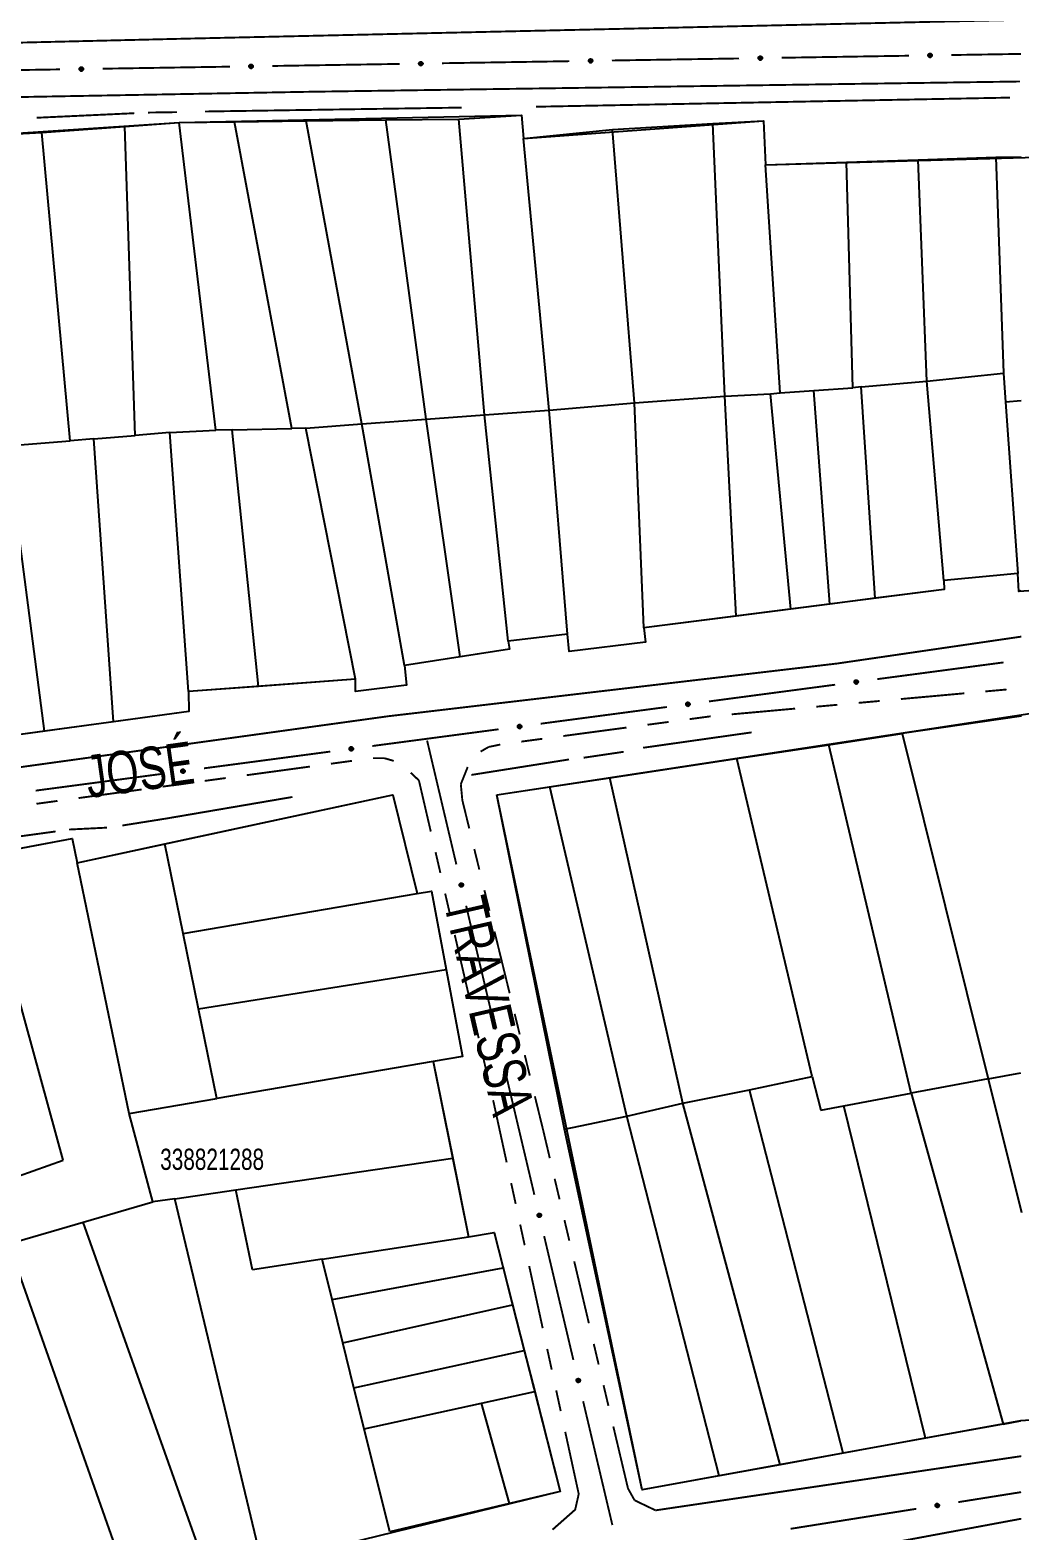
# Model space of a CAD drawing. Extents: x 203614 to 206284, y 4847494 to 4848495.
# Drawn here: x 204543.6 to 204636.9, y 4847823 to 4847964.4 of the extents above; entities that cross this region are included whole.
import ezdxf

# ---------------------------------------------------------------- set-up
doc = ezdxf.new("R2010")
doc.units = 0
doc.header["$LTSCALE"] = 1.5
doc.header["$MEASUREMENT"] = 0
doc.linetypes.add('PHANTOMX2', pattern=[5, 2.5, -0.5, 0.5, -0.5, 0.5, -0.5])
for name, color, linetype in [('CD-MALHA-LOTES', 40, 'CONTINUOUS'), ('CD_TXT_QUADRA', 7, 'CONTINUOUS'), ('HD-VALAS-DRENOS', 170, 'CONTINUOUS'), ('RU-QUADRAS', 210, 'CONTINUOUS'), ('SV-EIXO-RUA-N-PAV', 6, 'CONTINUOUS'), ('SV-EIXO-RUA-PAV', 20, 'CONTINUOUS'), ('SV-RUA-NAO-PAV-S-GUIA-C-GUIA', 7, 'PHANTOMX2'), ('SV-RUA-PAVIM-S-GUIA-C-GUIA', 7, 'CONTINUOUS'), ('SV-TXT-RUA-N-PAV-S-GUIA-C-GUIA', 7, 'CONTINUOUS')]:
    doc.layers.add(name, color=color, linetype=linetype)
doc.styles.add('ARIAL', font='ARIAL.TTF')

msp = doc.modelspace()

# ---------------------------------------------------------------- linework, layer by layer
at = {"layer": 'CD-MALHA-LOTES'}
msp.add_line((204636.96, 4847929.45), (204635.497667, 4847929.315914), dxfattribs=at)
at = {"layer": 'CD-MALHA-LOTES', "flags": 128}
for points in [[(204552.48, 4847955.31), (204557.61, 4847955.69)], [(204557.61, 4847955.69), (204562.84, 4847955.75)], [(204561.08, 4847926.7), (204557.61, 4847955.69)], [(204562.84, 4847955.75), (204569.57, 4847955.84)], [(204568.23, 4847926.83), (204562.84, 4847955.75)], [(204569.57, 4847955.84), (204577.09, 4847955.93)], [(204574.84, 4847927.27), (204569.57, 4847955.84)], [(204577.09, 4847955.93), (204583.96, 4847956.02)], [(204580.9, 4847927.71), (204577.09, 4847955.93)], [(204583.96, 4847956.02), (204589.88, 4847956.37)], [(204586.4, 4847928.12), (204583.96, 4847956.02)], [(204589.88, 4847956.37), (204590.08, 4847954.2)], [(204598.46, 4847955.02), (204607.9, 4847955.6)], [(204607.9, 4847955.6), (204612.67, 4847955.85)], [(204609.03, 4847929.89), (204607.9, 4847955.6)], [(204612.67, 4847955.85), (204612.86, 4847951.71)], [(204537.65, 4847954.36), (204544.66, 4847954.75)], [(204544.66, 4847954.75), (204552.48, 4847955.31)], [(204547.33, 4847925.68), (204544.66, 4847954.75)], [(204553.46, 4847926.19), (204552.48, 4847955.31)], [(204590.08, 4847954.2), (204598.46, 4847955.02)], [(204592.47, 4847928.57), (204590.08, 4847954.2)], [(204600.52, 4847929.26), (204598.46, 4847955.02)], [(204612.86, 4847951.71), (204620.49, 4847951.96)], [(204614.25, 4847930.19), (204612.86, 4847951.71)], [(204620.49, 4847951.96), (204627.27, 4847952.18)], [(204621.1, 4847930.68), (204620.49, 4847951.96)], [(204627.27, 4847952.18), (204634.57, 4847952.43)], [(204628.08, 4847931.32), (204627.27, 4847952.18)], [(204634.57, 4847952.43), (204636.978459, 4847952.45)], [(204634.57, 4847952.43), (204635.3, 4847932.06)], [(204628.08, 4847931.32), (204635.3, 4847932.06)], [(204609.03, 4847929.89), (204613.35, 4847930.12)], [(204613.35, 4847930.12), (204614.25, 4847930.19)], [(204615.26, 4847909.81), (204613.35, 4847930.12)], [(204614.25, 4847930.19), (204617.41, 4847930.44)], [(204617.41, 4847930.44), (204621.1, 4847930.68)], [(204618.93, 4847910.28), (204617.41, 4847930.44)], [(204621.89, 4847930.76), (204621.1, 4847930.68)], [(204621.89, 4847930.76), (204628.08, 4847931.32)], [(204623.21, 4847910.83), (204621.89, 4847930.76)], [(204629.69, 4847912.52), (204628.08, 4847931.32)], [(204586.4, 4847928.12), (204592.47, 4847928.57)], [(204592.47, 4847928.57), (204600.52, 4847929.26)], [(204594.22, 4847907.46), (204592.47, 4847928.57)], [(204600.52, 4847929.26), (204609.03, 4847929.89)], [(204601.41, 4847908.04), (204600.52, 4847929.26)], [(204610.11, 4847909.15), (204609.03, 4847929.89)], [(204635.497667, 4847929.315914), (204636.66, 4847913.18)], [(204569.54, 4847926.86), (204574.84, 4847927.27)], [(204574.84, 4847927.27), (204580.9, 4847927.71)], [(204578.85, 4847904.5), (204574.84, 4847927.27)], [(204580.9, 4847927.71), (204586.4, 4847928.12)], [(204584.09, 4847905.31), (204580.9, 4847927.71)], [(204588.62, 4847906.78), (204586.4, 4847928.12)], [(204549.56, 4847925.87), (204547.33, 4847925.68)], [(204549.56, 4847925.87), (204553.46, 4847926.19)], [(204551.42, 4847899.2), (204549.56, 4847925.87)], [(204556.75, 4847926.46), (204553.46, 4847926.19)], [(204556.75, 4847926.46), (204561.08, 4847926.7)], [(204558.48, 4847902.05), (204556.75, 4847926.46)], [(204562.6, 4847926.73), (204561.08, 4847926.7)], [(204562.6, 4847926.73), (204568.23, 4847926.83)], [(204565.08, 4847902.53), (204562.6, 4847926.73)], [(204569.54, 4847926.86), (204568.23, 4847926.83)], [(204574.24, 4847903.2), (204569.54, 4847926.86)], [(204541.43, 4847925.2), (204547.33, 4847925.68)], [(204544.94, 4847898.31), (204541.43, 4847925.2)], [(204636.66, 4847913.18), (204629.69, 4847912.52)], [(204636.96, 4847911.53), (204636.74, 4847911.46), (204636.66, 4847913.18)], [(204629.7, 4847911.66), (204623.21, 4847910.83)], [(204629.69, 4847912.52), (204629.7, 4847911.66)], [(204618.93, 4847910.28), (204615.26, 4847909.81)], [(204623.21, 4847910.83), (204618.93, 4847910.28)], [(204610.11, 4847909.15), (204601.41, 4847908.04)], [(204615.26, 4847909.81), (204610.11, 4847909.15)], [(204594.22, 4847907.46), (204588.62, 4847906.78)], [(204594.36, 4847905.81), (204594.22, 4847907.46)], [(204601.41, 4847908.04), (204601.55, 4847906.71)], [(204588.74, 4847906.03), (204584.09, 4847905.31)], [(204588.62, 4847906.78), (204588.74, 4847906.03)], [(204601.55, 4847906.71), (204594.36, 4847905.81)], [(204584.09, 4847905.31), (204578.85, 4847904.5)], [(204578.85, 4847904.5), (204579.05, 4847902.65)], [(204574.24, 4847903.2), (204565.08, 4847902.53)], [(204574.23, 4847902.05), (204574.24, 4847903.2)], [(204565.08, 4847902.53), (204558.48, 4847902.05)], [(204558.48, 4847902.05), (204558.52, 4847900.17)], [(204579.05, 4847902.65), (204574.23, 4847902.05)], [(204551.42, 4847899.2), (204544.94, 4847898.31)], [(204558.52, 4847900.17), (204551.42, 4847899.2)], [(204636.98, 4847899.73), (204625.76, 4847898.08)], [(204544.94, 4847898.31), (204540.3, 4847897.67)], [(204618.83, 4847897.03), (204625.76, 4847898.08)], [(204625.76, 4847898.08), (204633.84, 4847865.53)], [(204610.18, 4847895.72), (204618.83, 4847897.03)], [(204626.59, 4847864.17), (204618.83, 4847897.03)], [(204598.21, 4847893.91), (204610.18, 4847895.72)], [(204617.28, 4847865.75), (204610.18, 4847895.72)], [(204592.56, 4847893.05), (204598.21, 4847893.91)], [(204605.09, 4847863.24), (204598.21, 4847893.91)], [(204556.27, 4847887.67), (204577.76, 4847892.29)], [(204577.76, 4847892.29), (204580.05, 4847882.99)], [(204587.56, 4847892.3), (204592.56, 4847893.05)], [(204593.94, 4847860.77), (204587.56, 4847892.3)], [(204599.81, 4847862.02), (204592.56, 4847893.05)], [(204538.81, 4847886.54), (204547.53, 4847888.19)], [(204547.53, 4847888.19), (204548, 4847885.9)], [(204548, 4847885.9), (204556.27, 4847887.67)], [(204557.98, 4847879.23), (204556.27, 4847887.67)], [(204546.69, 4847857.86), (204538.81, 4847886.54)], [(204552.9, 4847862.25), (204548, 4847885.9)], [(204557.98, 4847879.23), (204580.05, 4847882.99)], [(204580.05, 4847882.99), (204581.39, 4847883.23)], [(204581.39, 4847883.23), (204582.77, 4847875.84)], [(204559.43, 4847872.12), (204557.98, 4847879.23)], [(204559.43, 4847872.12), (204582.77, 4847875.84)], [(204582.77, 4847875.84), (204584.31, 4847867.63)], [(204561.15, 4847863.66), (204559.43, 4847872.12)], [(204581.54, 4847867.15), (204561.15, 4847863.66)], [(204584.31, 4847867.63), (204581.54, 4847867.15)], [(204581.54, 4847867.15), (204583.39, 4847858.03)], [(204611.35, 4847864.49), (204617.28, 4847865.75)], [(204617.28, 4847865.75), (204618.07, 4847862.58)], [(204633.84, 4847865.53), (204626.59, 4847864.17)], [(204633.84, 4847865.53), (204636.94, 4847866.09)], [(204633.84, 4847865.53), (204636.98, 4847852.93)], [(204552.9, 4847862.25), (204561.15, 4847863.66)], [(204605.09, 4847863.24), (204611.35, 4847864.49)], [(204620.18, 4847830.22), (204611.35, 4847864.49)], [(204620.25, 4847862.98), (204626.59, 4847864.17)], [(204626.59, 4847864.17), (204635.28, 4847832.97)], [(204555.14, 4847853.92), (204552.9, 4847862.25)], [(204599.81, 4847862.02), (204605.09, 4847863.24)], [(204614.26, 4847829.14), (204605.09, 4847863.24)], [(204618.07, 4847862.58), (204620.25, 4847862.98)], [(204627.95, 4847831.64), (204620.25, 4847862.98)], [(204593.94, 4847860.77), (204599.81, 4847862.02)], [(204601.25, 4847826.77), (204593.94, 4847860.77)], [(204608.5, 4847828.09), (204599.81, 4847862.02)], [(204539.58, 4847855.34), (204546.69, 4847857.86)], [(204562.97, 4847855.06), (204583.39, 4847858.03)], [(204583.39, 4847858.03), (204584.88, 4847850.63)], [(204557.21, 4847854.22), (204562.97, 4847855.06)], [(204564.53, 4847847.53), (204562.97, 4847855.06)], [(204548.58, 4847852.01), (204555.14, 4847853.92)], [(204557.21, 4847854.22), (204555.14, 4847853.92)], [(204565.42, 4847819.93), (204557.21, 4847854.22)], [(204541.57, 4847849.97), (204548.58, 4847852.01)], [(204560.38, 4847818.74), (204548.58, 4847852.01)], [(204584.88, 4847850.63), (204587.3, 4847851.03)], [(204587.3, 4847851.03), (204588.15, 4847847.7)], [(204553.18, 4847816.93), (204541.57, 4847849.97)], [(204571.08, 4847848.53), (204584.88, 4847850.63)], [(204571.08, 4847848.53), (204564.53, 4847847.53)], [(204572.02, 4847844.71), (204571.08, 4847848.53)], [(204572.02, 4847844.71), (204588.15, 4847847.7)], [(204588.15, 4847847.7), (204589.04, 4847844.23)], [(204573.04, 4847840.62), (204572.02, 4847844.71)], [(204573.04, 4847840.62), (204589.04, 4847844.23)], [(204589.04, 4847844.23), (204590.14, 4847839.91)], [(204574.09, 4847836.39), (204573.04, 4847840.62)], [(204574.09, 4847836.39), (204590.14, 4847839.91)], [(204590.14, 4847839.91), (204591.12, 4847836.03)], [(204575.06, 4847832.51), (204574.09, 4847836.39)], [(204586.12, 4847834.95), (204591.12, 4847836.03)], [(204591.12, 4847836.03), (204593.53, 4847826.61)], [(204575.06, 4847832.51), (204586.12, 4847834.95)], [(204588.73, 4847825.47), (204586.12, 4847834.95)], [(204577.48, 4847822.8), (204575.06, 4847832.51)], [(204635.28, 4847832.97), (204627.95, 4847831.64)], [(204635.28, 4847832.97), (204636.89, 4847833.27)], [(204627.95, 4847831.64), (204620.18, 4847830.22)], [(204620.18, 4847830.22), (204614.26, 4847829.14)], [(204614.26, 4847829.14), (204608.5, 4847828.09)], [(204608.5, 4847828.09), (204601.25, 4847826.77)], [(204588.73, 4847825.47), (204577.48, 4847822.8)], [(204593.53, 4847826.61), (204588.73, 4847825.47)]]:
    msp.add_lwpolyline(points, dxfattribs=at)
at = {"layer": 'CD-MALHA-LOTES'}
msp.add_lwpolyline([(204635.3, 4847932.06), (204635.497667, 4847929.315914)], dxfattribs=at)
at = {"layer": 'HD-VALAS-DRENOS', "const_width": 0.18, "flags": 128}
for points in [[(204584.23, 4847957.1), (204560.06, 4847956.73)], [(204635.9, 4847958.04), (204591.25, 4847957.18)], [(204553.38, 4847956.57), (204544.18, 4847956.14)], [(204557.4, 4847956.67), (204554.68, 4847956.63)], [(204601.34, 4847896.74), (204611.56, 4847898.19)], [(204595.73, 4847895.8), (204599.51, 4847896.36)], [(204585.15, 4847894.18), (204594.36, 4847895.64)], [(204568.29, 4847892.1), (204556.41, 4847890.07), (204552.26, 4847889.41)], [(204545.98, 4847888.85), (204535.58, 4847887.43)], [(204550.82, 4847889.21), (204547.24, 4847889.03)]]:
    msp.add_lwpolyline(points, dxfattribs=at)
at = {"layer": 'RU-QUADRAS', "color": 6, "linetype": 'Continuous'}
msp.add_lwpolyline([(204537.65, 4847954.36), (204557.61, 4847955.69), (204589.88, 4847956.37), (204590.08, 4847954.2), (204612.67, 4847955.85), (204612.86, 4847951.71), (204640.67, 4847952.48), (204640.19, 4847955.64), (204690.31, 4847956.31, -0.0681663518), (204708.73, 4847957.75)], format="xyb", dxfattribs=at)
for points in [[(204587.56, 4847892.3), (204646.01, 4847901.23), (204816.15, 4847923.02), (204827.42, 4847855.45), (204658.78, 4847834.78), (204636.89, 4847833.27), (204601.25, 4847826.77)], [(204506.41, 4847881.57), (204516.78, 4847883.95), (204517.04, 4847883.34), (204522.17, 4847884.66), (204522.58, 4847883.48), (204547.53, 4847888.19), (204548, 4847885.9), (204577.76, 4847892.29), (204580.05, 4847882.99), (204581.39, 4847883.23), (204584.31, 4847867.63), (204581.54, 4847867.15), (204584.88, 4847850.63), (204587.3, 4847851.03), (204593.53, 4847826.61), (204526.41, 4847810.17), (204517.64, 4847842.03), (204517.14, 4847841.89), (204515.67, 4847846.89)]]:
    msp.add_lwpolyline(points, close=True, dxfattribs=at)
msp.add_lwpolyline([(204709.88, 4847919.83), (204693.66, 4847918.26), (204693.59, 4847919.87), (204646.47, 4847912.13), (204636.74, 4847911.46), (204636.66, 4847913.18), (204629.69, 4847912.52), (204629.7, 4847911.66), (204601.41, 4847908.04), (204601.55, 4847906.71), (204594.36, 4847905.81), (204594.22, 4847907.46), (204588.62, 4847906.78), (204588.74, 4847906.03), (204578.85, 4847904.5), (204579.05, 4847902.65), (204574.23, 4847902.05), (204574.24, 4847903.2), (204558.48, 4847902.05), (204558.52, 4847900.17), (204530.02, 4847896.27)], dxfattribs=at)
at = {"layer": 'SV-EIXO-RUA-N-PAV', "const_width": 0.18, "flags": 128}
for points in [[(204550.395847, 4847960.765541), (204562.394289, 4847960.958869)], [(204566.39377, 4847961.023312), (204578.392213, 4847961.21664)], [(204582.391694, 4847961.281083), (204594.390136, 4847961.474411)], [(204598.389617, 4847961.538853), (204610.38806, 4847961.732181)], [(204614.387541, 4847961.796624), (204626.385983, 4847961.989952)], [(204630.385464, 4847962.054395), (204636.384685, 4847962.151059)], [(204636.384685, 4847962.151059), (204636.94, 4847962.16)], [(204534.397923, 4847960.507771), (204546.396366, 4847960.701099)], [(204623.402337, 4847903.211217), (204635.298357, 4847904.787512)], [(204607.540977, 4847901.10949), (204619.436997, 4847902.685785)], [(204591.679617, 4847899.007764), (204603.575637, 4847900.584059)], [(204575.81832, 4847896.905561), (204580.774934, 4847897.562809)], [(204580.774934, 4847897.562809), (204580.98, 4847897.59)], [(204580.98, 4847897.59), (204587.714277, 4847898.482333)], [(204580.98, 4847897.42), (204583.736829, 4847885.740963)], [(204559.957154, 4847894.802368), (204571.853029, 4847896.379763)], [(204544.095988, 4847892.699175), (204555.991863, 4847894.27657)], [(204584.655772, 4847881.847951), (204587.4126, 4847870.168915)], [(204588.331543, 4847866.275902), (204591.088372, 4847854.596866)], [(204592.007315, 4847850.703854), (204594.764143, 4847839.024817)], [(204595.683086, 4847835.131805), (204598.439915, 4847823.452768)]]:
    msp.add_lwpolyline(points, dxfattribs=at)
at = {"layer": 'SV-EIXO-RUA-N-PAV', "flags": 128}
for points in [[(204564.248595, 4847961.098842), (204564.282115, 4847961.134457), (204564.318207, 4847961.158211), (204564.354012, 4847961.16936), (204564.388221, 4847961.170961), (204564.423402, 4847961.168657), (204564.45836, 4847961.158509), (204564.494665, 4847961.138652), (204564.530627, 4847961.105277), (204564.552532, 4847961.066705), (204564.56534, 4847961.032186), (204564.569063, 4847960.996612), (204564.566253, 4847960.962472), (204564.554511, 4847960.926508), (204564.534028, 4847960.889913), (204564.499593, 4847960.854564), (204564.464049, 4847960.831519), (204564.429134, 4847960.821645), (204564.393346, 4847960.818128), (204564.357456, 4847960.82091), (204564.323198, 4847960.831069), (204564.28639, 4847960.851759), (204564.251951, 4847960.886209), (204564.228561, 4847960.921396), (204564.218199, 4847960.956164), (204564.21553, 4847960.991475), (204564.217411, 4847961.02679), (204564.226149, 4847961.062356), (204564.248595, 4847961.098842)], [(204580.246518, 4847961.356613), (204580.280039, 4847961.392227), (204580.316131, 4847961.415982), (204580.351936, 4847961.42713), (204580.386144, 4847961.428732), (204580.421326, 4847961.426428), (204580.456284, 4847961.41628), (204580.492589, 4847961.396422), (204580.528551, 4847961.363047), (204580.550455, 4847961.324475), (204580.563263, 4847961.289957), (204580.566987, 4847961.254382), (204580.564176, 4847961.220243), (204580.552434, 4847961.184279), (204580.531951, 4847961.147684), (204580.497516, 4847961.112335), (204580.461973, 4847961.089289), (204580.427057, 4847961.079415), (204580.391269, 4847961.075898), (204580.35538, 4847961.078681), (204580.321122, 4847961.08884), (204580.284314, 4847961.10953), (204580.249874, 4847961.143979), (204580.226484, 4847961.179167), (204580.216123, 4847961.213935), (204580.213453, 4847961.249246), (204580.215335, 4847961.284561), (204580.224073, 4847961.320126), (204580.246518, 4847961.356613)], [(204596.244441, 4847961.614383), (204596.277962, 4847961.649998), (204596.314054, 4847961.673753), (204596.349859, 4847961.684901), (204596.384068, 4847961.686502), (204596.419249, 4847961.684199), (204596.454207, 4847961.674051), (204596.490512, 4847961.654193), (204596.526474, 4847961.620818), (204596.548379, 4847961.582246), (204596.561186, 4847961.547728), (204596.56491, 4847961.512153), (204596.5621, 4847961.478013), (204596.550358, 4847961.44205), (204596.529874, 4847961.405455), (204596.495439, 4847961.370105), (204596.459896, 4847961.34706), (204596.424981, 4847961.337186), (204596.389193, 4847961.333669), (204596.353303, 4847961.336451), (204596.319045, 4847961.346611), (204596.282237, 4847961.3673), (204596.247798, 4847961.40175), (204596.224408, 4847961.436938), (204596.214046, 4847961.471705), (204596.211377, 4847961.507017), (204596.213258, 4847961.542332), (204596.221996, 4847961.577897), (204596.244441, 4847961.614383)], [(204612.242365, 4847961.872154), (204612.275885, 4847961.907769), (204612.311977, 4847961.931523), (204612.347782, 4847961.942672), (204612.381991, 4847961.944273), (204612.417173, 4847961.941969), (204612.452131, 4847961.931821), (204612.488435, 4847961.911964), (204612.524398, 4847961.878589), (204612.546302, 4847961.840017), (204612.55911, 4847961.805498), (204612.562833, 4847961.769924), (204612.560023, 4847961.735784), (204612.548281, 4847961.69982), (204612.527798, 4847961.663225), (204612.493363, 4847961.627876), (204612.45782, 4847961.60483), (204612.422904, 4847961.594957), (204612.387116, 4847961.59144), (204612.351227, 4847961.594222), (204612.316969, 4847961.604381), (204612.28016, 4847961.625071), (204612.245721, 4847961.659521), (204612.222331, 4847961.694708), (204612.21197, 4847961.729476), (204612.2093, 4847961.764787), (204612.211182, 4847961.800102), (204612.21992, 4847961.835668), (204612.242365, 4847961.872154)], [(204628.240288, 4847962.129925), (204628.273809, 4847962.165539), (204628.309901, 4847962.189294), (204628.345706, 4847962.200442), (204628.379915, 4847962.202044), (204628.415096, 4847962.19974), (204628.450054, 4847962.189592), (204628.486359, 4847962.169734), (204628.522321, 4847962.136359), (204628.544225, 4847962.097787), (204628.557033, 4847962.063269), (204628.560757, 4847962.027694), (204628.557947, 4847961.993555), (204628.546204, 4847961.957591), (204628.525721, 4847961.920996), (204628.491286, 4847961.885647), (204628.455743, 4847961.862601), (204628.420828, 4847961.852727), (204628.38504, 4847961.84921), (204628.34915, 4847961.851992), (204628.314892, 4847961.862152), (204628.278084, 4847961.882842), (204628.243644, 4847961.917291), (204628.220254, 4847961.952479), (204628.209893, 4847961.987247), (204628.207224, 4847962.022558), (204628.209105, 4847962.057873), (204628.217843, 4847962.093438), (204628.240288, 4847962.129925)], [(204548.250671, 4847960.841071), (204548.284192, 4847960.876686), (204548.320284, 4847960.900441), (204548.356089, 4847960.911589), (204548.390297, 4847960.91319), (204548.425479, 4847960.910887), (204548.460437, 4847960.900739), (204548.496742, 4847960.880881), (204548.532704, 4847960.847506), (204548.554608, 4847960.808934), (204548.567416, 4847960.774416), (204548.57114, 4847960.738841), (204548.568329, 4847960.704701), (204548.556587, 4847960.668738), (204548.536104, 4847960.632143), (204548.501669, 4847960.596793), (204548.466126, 4847960.573748), (204548.43121, 4847960.563874), (204548.395422, 4847960.560357), (204548.359533, 4847960.563139), (204548.325275, 4847960.573299), (204548.288467, 4847960.593988), (204548.254027, 4847960.628438), (204548.230637, 4847960.663626), (204548.220276, 4847960.698393), (204548.217607, 4847960.733705), (204548.219488, 4847960.76902), (204548.228226, 4847960.804585), (204548.250671, 4847960.841071)], [(204621.262772, 4847903.038754), (204621.29196, 4847903.077998), (204621.32507, 4847903.105758), (204621.35935, 4847903.120963), (204621.393145, 4847903.1265), (204621.428358, 4847903.128271), (204621.464253, 4847903.122224), (204621.502606, 4847903.106687), (204621.542179, 4847903.077684), (204621.568387, 4847903.041896), (204621.585092, 4847903.009086), (204621.592895, 4847902.974179), (204621.594042, 4847902.939943), (204621.586527, 4847902.902865), (204621.570403, 4847902.864151), (204621.540276, 4847902.825065), (204621.507629, 4847902.798073), (204621.474086, 4847902.784237), (204621.438942, 4847902.776614), (204621.402972, 4847902.775237), (204621.36777, 4847902.781376), (204621.328821, 4847902.797681), (204621.290637, 4847902.827928), (204621.263344, 4847902.860182), (204621.24904, 4847902.893522), (204621.242315, 4847902.92829), (204621.240109, 4847902.963586), (204621.244686, 4847902.999922), (204621.262772, 4847903.038754)], [(204605.401412, 4847900.937028), (204605.430599, 4847900.976272), (204605.46371, 4847901.004032), (204605.49799, 4847901.019236), (204605.531785, 4847901.024774), (204605.566998, 4847901.026544), (204605.602893, 4847901.020497), (204605.641246, 4847901.004961), (204605.680819, 4847900.975957), (204605.707027, 4847900.94017), (204605.723732, 4847900.90736), (204605.731535, 4847900.872452), (204605.732682, 4847900.838217), (204605.725167, 4847900.801138), (204605.709043, 4847900.762425), (204605.678916, 4847900.723339), (204605.646269, 4847900.696346), (204605.612726, 4847900.68251), (204605.577582, 4847900.674888), (204605.541611, 4847900.673511), (204605.50641, 4847900.67965), (204605.467461, 4847900.695955), (204605.429277, 4847900.726201), (204605.401983, 4847900.758456), (204605.38768, 4847900.791796), (204605.380955, 4847900.826563), (204605.378749, 4847900.86186), (204605.383326, 4847900.898196), (204605.401412, 4847900.937028)], [(204589.540051, 4847898.835301), (204589.569239, 4847898.874546), (204589.60235, 4847898.902305), (204589.63663, 4847898.91751), (204589.670425, 4847898.923047), (204589.705637, 4847898.924818), (204589.741533, 4847898.918771), (204589.779886, 4847898.903234), (204589.819459, 4847898.874231), (204589.845667, 4847898.838444), (204589.862371, 4847898.805634), (204589.870174, 4847898.770726), (204589.871322, 4847898.73649), (204589.863807, 4847898.699412), (204589.847683, 4847898.660698), (204589.817556, 4847898.621612), (204589.784909, 4847898.59462), (204589.751365, 4847898.580784), (204589.716222, 4847898.573161), (204589.680251, 4847898.571784), (204589.64505, 4847898.577924), (204589.606101, 4847898.594229), (204589.567917, 4847898.624475), (204589.540623, 4847898.656729), (204589.52632, 4847898.690069), (204589.519595, 4847898.724837), (204589.517389, 4847898.760133), (204589.521966, 4847898.796469), (204589.540051, 4847898.835301)], [(204573.67877, 4847896.732901), (204573.707955, 4847896.772147), (204573.741063, 4847896.79991), (204573.775341, 4847896.815118), (204573.809136, 4847896.820659), (204573.844348, 4847896.822433), (204573.880244, 4847896.816389), (204573.918599, 4847896.800856), (204573.958174, 4847896.771856), (204573.984385, 4847896.736071), (204574.001093, 4847896.703263), (204574.008899, 4847896.668356), (204574.01005, 4847896.63412), (204574.002538, 4847896.597041), (204573.986418, 4847896.558326), (204573.956294, 4847896.519237), (204573.92365, 4847896.492242), (204573.890108, 4847896.478402), (204573.854965, 4847896.470777), (204573.818995, 4847896.469396), (204573.783793, 4847896.475532), (204573.744842, 4847896.491834), (204573.706655, 4847896.522077), (204573.679359, 4847896.554328), (204573.665052, 4847896.587667), (204573.658324, 4847896.622434), (204573.656115, 4847896.65773), (204573.660688, 4847896.694067), (204573.67877, 4847896.732901)], [(204557.817605, 4847894.629707), (204557.846789, 4847894.668954), (204557.879897, 4847894.696717), (204557.914175, 4847894.711925), (204557.94797, 4847894.717465), (204557.983182, 4847894.719239), (204558.019078, 4847894.713195), (204558.057433, 4847894.697662), (204558.097008, 4847894.668663), (204558.12322, 4847894.632878), (204558.139927, 4847894.600069), (204558.147734, 4847894.565163), (204558.148884, 4847894.530927), (204558.141373, 4847894.493848), (204558.125252, 4847894.455133), (204558.095129, 4847894.416044), (204558.062484, 4847894.389048), (204558.028942, 4847894.375209), (204557.9938, 4847894.367584), (204557.957829, 4847894.366203), (204557.922627, 4847894.372339), (204557.883676, 4847894.388641), (204557.845489, 4847894.418883), (204557.818193, 4847894.451135), (204557.803887, 4847894.484474), (204557.797158, 4847894.519241), (204557.794949, 4847894.554537), (204557.799522, 4847894.590873), (204557.817605, 4847894.629707)], [(204584.270428, 4847883.959584), (204584.312391, 4847883.934463), (204584.34332, 4847883.904291), (204584.361873, 4847883.871702), (204584.370759, 4847883.838629), (204584.376039, 4847883.803769), (204584.373608, 4847883.767449), (204584.36198, 4847883.727736), (204584.337076, 4847883.685464), (204584.304085, 4847883.655812), (204584.273108, 4847883.635913), (204584.239155, 4847883.624662), (204584.205205, 4847883.6201), (204584.167561, 4847883.623873), (204584.127431, 4847883.636049), (204584.08553, 4847883.66212), (204584.055412, 4847883.691908), (204584.038294, 4847883.723901), (204584.027199, 4847883.758107), (204584.022235, 4847883.79376), (204584.024827, 4847883.829399), (204584.037159, 4847883.869782), (204584.06344, 4847883.910797), (204584.092806, 4847883.941176), (204584.12455, 4847883.958738), (204584.158472, 4847883.968903), (204584.193372, 4847883.974624), (204584.229983, 4847883.9737), (204584.270428, 4847883.959584)], [(204587.946199, 4847868.387535), (204587.988163, 4847868.362414), (204588.019092, 4847868.332243), (204588.037645, 4847868.299653), (204588.046531, 4847868.26658), (204588.05181, 4847868.23172), (204588.049379, 4847868.195401), (204588.037752, 4847868.155687), (204588.012847, 4847868.113415), (204587.979857, 4847868.083763), (204587.94888, 4847868.063864), (204587.914927, 4847868.052613), (204587.880976, 4847868.048051), (204587.843333, 4847868.051824), (204587.803202, 4847868.064), (204587.761302, 4847868.090072), (204587.731183, 4847868.119859), (204587.714065, 4847868.151852), (204587.70297, 4847868.186058), (204587.698007, 4847868.221711), (204587.700598, 4847868.25735), (204587.712931, 4847868.297733), (204587.739211, 4847868.338748), (204587.768578, 4847868.369127), (204587.800322, 4847868.38669), (204587.834244, 4847868.396855), (204587.869143, 4847868.402575), (204587.905755, 4847868.401651), (204587.946199, 4847868.387535)], [(204591.621971, 4847852.815487), (204591.663934, 4847852.790365), (204591.694863, 4847852.760194), (204591.713416, 4847852.727604), (204591.722302, 4847852.694531), (204591.727582, 4847852.659672), (204591.725151, 4847852.623352), (204591.713523, 4847852.583638), (204591.688619, 4847852.541366), (204591.655628, 4847852.511714), (204591.624651, 4847852.491815), (204591.590698, 4847852.480564), (204591.556748, 4847852.476002), (204591.519104, 4847852.479775), (204591.478974, 4847852.491952), (204591.437073, 4847852.518023), (204591.406955, 4847852.54781), (204591.389837, 4847852.579803), (204591.378742, 4847852.614009), (204591.373778, 4847852.649663), (204591.37637, 4847852.685301), (204591.388702, 4847852.725685), (204591.414983, 4847852.766699), (204591.444349, 4847852.797078), (204591.476093, 4847852.814641), (204591.510015, 4847852.824806), (204591.544915, 4847852.830526), (204591.581526, 4847852.829603), (204591.621971, 4847852.815487)], [(204595.297742, 4847837.243438), (204595.339706, 4847837.218316), (204595.370635, 4847837.188145), (204595.389188, 4847837.155556), (204595.398074, 4847837.122482), (204595.403353, 4847837.087623), (204595.400922, 4847837.051303), (204595.389295, 4847837.01159), (204595.36439, 4847836.969317), (204595.3314, 4847836.939665), (204595.300423, 4847836.919766), (204595.26647, 4847836.908515), (204595.232519, 4847836.903954), (204595.194876, 4847836.907726), (204595.154745, 4847836.919903), (204595.112845, 4847836.945974), (204595.082726, 4847836.975761), (204595.065608, 4847837.007755), (204595.054513, 4847837.041961), (204595.04955, 4847837.077614), (204595.052141, 4847837.113252), (204595.064474, 4847837.153636), (204595.090754, 4847837.19465), (204595.120121, 4847837.225029), (204595.151865, 4847837.242592), (204595.185787, 4847837.252757), (204595.220686, 4847837.258478), (204595.257298, 4847837.257554), (204595.297742, 4847837.243438)]]:
    msp.add_lwpolyline(points, close=True, dxfattribs=at)
for points in [[(204564.217411, 4847961.02679), (204564.552532, 4847961.066705)], [(204564.22024, 4847961.010289), (204564.553933, 4847961.051148)], [(204564.226149, 4847961.062356), (204564.530627, 4847961.105277)], [(204564.226512, 4847961.044508), (204564.536989, 4847961.086357)], [(204564.238242, 4847961.078814), (204564.509153, 4847961.120026)], [(204564.248595, 4847961.098842), (204564.494665, 4847961.138652)], [(204564.267642, 4847961.1175), (204564.469125, 4847961.14804)], [(204564.282115, 4847961.134457), (204564.45836, 4847961.158509)], [(204564.302631, 4847961.148087), (204564.432046, 4847961.162454)], [(204564.318207, 4847961.158211), (204564.423402, 4847961.168657)], [(204580.213453, 4847961.249246), (204580.563263, 4847961.289957)], [(204580.215335, 4847961.284561), (204580.550455, 4847961.324475)], [(204580.216123, 4847961.213935), (204580.566987, 4847961.254382)], [(204580.217393, 4847961.231201), (204580.563409, 4847961.269529)], [(204580.218163, 4847961.26806), (204580.551856, 4847961.308919)], [(204580.224073, 4847961.320126), (204580.528551, 4847961.363047)], [(204580.224436, 4847961.302279), (204580.534913, 4847961.344128)], [(204580.224786, 4847961.195838), (204580.562572, 4847961.236763)], [(204580.226484, 4847961.179167), (204580.564176, 4847961.220243)], [(204580.236165, 4847961.336585), (204580.507076, 4847961.377797)], [(204580.240365, 4847961.160606), (204580.553593, 4847961.201136)], [(204580.246518, 4847961.356613), (204580.492589, 4847961.396422)], [(204580.249874, 4847961.143979), (204580.552434, 4847961.184279)], [(204580.265565, 4847961.37527), (204580.467049, 4847961.405811)], [(204580.270908, 4847961.128346), (204580.539157, 4847961.165421)], [(204580.280039, 4847961.392227), (204580.456284, 4847961.41628)], [(204580.284314, 4847961.10953), (204580.531951, 4847961.147684)], [(204580.300554, 4847961.405858), (204580.429969, 4847961.420225)], [(204580.308185, 4847961.101652), (204580.506984, 4847961.12942)], [(204580.316131, 4847961.415982), (204580.421326, 4847961.426428)], [(204580.321122, 4847961.08884), (204580.497516, 4847961.112335)], [(204580.34258, 4847961.084466), (204580.473337, 4847961.100219)], [(204580.35538, 4847961.078681), (204580.461973, 4847961.089289)], [(204596.211377, 4847961.507017), (204596.561186, 4847961.547728)], [(204596.213258, 4847961.542332), (204596.548379, 4847961.582246)], [(204596.214046, 4847961.471705), (204596.56491, 4847961.512153)], [(204596.215316, 4847961.488971), (204596.561332, 4847961.527299)], [(204596.216087, 4847961.525831), (204596.54978, 4847961.56669)], [(204596.221996, 4847961.577897), (204596.526474, 4847961.620818)], [(204596.222359, 4847961.560049), (204596.532836, 4847961.601899)], [(204596.222709, 4847961.453608), (204596.560495, 4847961.494533)], [(204596.224408, 4847961.436938), (204596.5621, 4847961.478013)], [(204596.234088, 4847961.594356), (204596.505, 4847961.635568)], [(204596.238289, 4847961.418377), (204596.551517, 4847961.458906)], [(204596.244441, 4847961.614383), (204596.490512, 4847961.654193)], [(204596.247798, 4847961.40175), (204596.550358, 4847961.44205)], [(204596.263489, 4847961.633041), (204596.464972, 4847961.663581)], [(204596.268832, 4847961.386116), (204596.53708, 4847961.423192)], [(204596.277962, 4847961.649998), (204596.454207, 4847961.674051)], [(204596.282237, 4847961.3673), (204596.529874, 4847961.405455)], [(204596.298478, 4847961.663628), (204596.427893, 4847961.677996)], [(204596.306109, 4847961.359423), (204596.504908, 4847961.387191)], [(204596.314054, 4847961.673753), (204596.419249, 4847961.684199)], [(204596.319045, 4847961.346611), (204596.495439, 4847961.370105)], [(204596.340503, 4847961.342236), (204596.471261, 4847961.35799)], [(204596.353303, 4847961.336451), (204596.459896, 4847961.34706)], [(204612.2093, 4847961.764787), (204612.55911, 4847961.805498)], [(204612.211182, 4847961.800102), (204612.546302, 4847961.840017)], [(204612.21197, 4847961.729476), (204612.562833, 4847961.769924)], [(204612.213239, 4847961.746742), (204612.559256, 4847961.78507)], [(204612.21401, 4847961.783601), (204612.547703, 4847961.82446)], [(204612.21992, 4847961.835668), (204612.524398, 4847961.878589)], [(204612.220282, 4847961.81782), (204612.53076, 4847961.859669)], [(204612.220633, 4847961.711379), (204612.558419, 4847961.752304)], [(204612.222331, 4847961.694708), (204612.560023, 4847961.735784)], [(204612.232012, 4847961.852126), (204612.502923, 4847961.893338)], [(204612.236212, 4847961.676148), (204612.54944, 4847961.716677)], [(204612.242365, 4847961.872154), (204612.488435, 4847961.911964)], [(204612.245721, 4847961.659521), (204612.548281, 4847961.69982)], [(204612.261412, 4847961.890812), (204612.462895, 4847961.921352)], [(204612.266755, 4847961.643887), (204612.535004, 4847961.680962)], [(204612.275885, 4847961.907769), (204612.452131, 4847961.931821)], [(204612.28016, 4847961.625071), (204612.527798, 4847961.663225)], [(204612.296401, 4847961.921399), (204612.425816, 4847961.935766)], [(204612.304032, 4847961.617194), (204612.502831, 4847961.644962)], [(204612.311977, 4847961.931523), (204612.417173, 4847961.941969)], [(204612.316969, 4847961.604381), (204612.493363, 4847961.627876)], [(204612.338427, 4847961.600007), (204612.469184, 4847961.615761)], [(204612.351227, 4847961.594222), (204612.45782, 4847961.60483)], [(204628.207224, 4847962.022558), (204628.557033, 4847962.063269)], [(204628.209105, 4847962.057873), (204628.544225, 4847962.097787)], [(204628.209893, 4847961.987247), (204628.560757, 4847962.027694)], [(204628.211163, 4847962.004513), (204628.557179, 4847962.042841)], [(204628.211934, 4847962.041372), (204628.545627, 4847962.082231)], [(204628.217843, 4847962.093438), (204628.522321, 4847962.136359)], [(204628.218206, 4847962.075591), (204628.528683, 4847962.11744)], [(204628.218556, 4847961.96915), (204628.556342, 4847962.010074)], [(204628.220254, 4847961.952479), (204628.557947, 4847961.993555)], [(204628.229935, 4847962.109897), (204628.500847, 4847962.151109)], [(204628.234136, 4847961.933918), (204628.547363, 4847961.974448)], [(204628.240288, 4847962.129925), (204628.486359, 4847962.169734)], [(204628.243644, 4847961.917291), (204628.546204, 4847961.957591)], [(204628.259335, 4847962.148582), (204628.460819, 4847962.179123)], [(204628.264679, 4847961.901658), (204628.532927, 4847961.938733)], [(204628.273809, 4847962.165539), (204628.450054, 4847962.189592)], [(204628.278084, 4847961.882842), (204628.525721, 4847961.920996)], [(204628.294325, 4847962.179169), (204628.42374, 4847962.193537)], [(204628.301956, 4847961.874964), (204628.500754, 4847961.902732)], [(204628.309901, 4847962.189294), (204628.415096, 4847962.19974)], [(204628.314892, 4847961.862152), (204628.491286, 4847961.885647)], [(204628.33635, 4847961.857778), (204628.467107, 4847961.873531)], [(204628.34915, 4847961.851992), (204628.455743, 4847961.862601)], [(204548.217607, 4847960.733705), (204548.567416, 4847960.774416)], [(204548.219488, 4847960.76902), (204548.554608, 4847960.808934)], [(204548.220276, 4847960.698393), (204548.57114, 4847960.738841)], [(204548.221546, 4847960.715659), (204548.567562, 4847960.753987)], [(204548.222316, 4847960.752519), (204548.55601, 4847960.793378)], [(204548.228226, 4847960.804585), (204548.532704, 4847960.847506)], [(204548.228589, 4847960.786737), (204548.539066, 4847960.828587)], [(204548.228939, 4847960.680296), (204548.566725, 4847960.721221)], [(204548.230637, 4847960.663626), (204548.568329, 4847960.704701)], [(204548.240318, 4847960.821044), (204548.511229, 4847960.862256)], [(204548.244518, 4847960.645065), (204548.557746, 4847960.685594)], [(204548.250671, 4847960.841071), (204548.496742, 4847960.880881)], [(204548.254027, 4847960.628438), (204548.556587, 4847960.668738)], [(204548.269718, 4847960.859729), (204548.471202, 4847960.890269)], [(204548.275062, 4847960.612805), (204548.54331, 4847960.64988)], [(204548.284192, 4847960.876686), (204548.460437, 4847960.900739)], [(204548.288467, 4847960.593988), (204548.536104, 4847960.632143)], [(204548.304708, 4847960.890316), (204548.434123, 4847960.904684)], [(204548.312339, 4847960.586111), (204548.511137, 4847960.613879)], [(204548.320284, 4847960.900441), (204548.425479, 4847960.910887)], [(204548.325275, 4847960.573299), (204548.501669, 4847960.596793)], [(204548.346733, 4847960.568924), (204548.47749, 4847960.584678)], [(204548.359533, 4847960.563139), (204548.466126, 4847960.573748)], [(204564.21553, 4847960.991475), (204564.56534, 4847961.032186)], [(204564.218199, 4847960.956164), (204564.569063, 4847960.996612)], [(204564.219469, 4847960.97343), (204564.565485, 4847961.011758)], [(204564.226862, 4847960.938067), (204564.564649, 4847960.978992)], [(204564.228561, 4847960.921396), (204564.566253, 4847960.962472)], [(204564.242442, 4847960.902836), (204564.55567, 4847960.943365)], [(204564.251951, 4847960.886209), (204564.554511, 4847960.926508)], [(204564.272985, 4847960.870575), (204564.541233, 4847960.90765)], [(204564.28639, 4847960.851759), (204564.534028, 4847960.889913)], [(204564.310262, 4847960.843882), (204564.509061, 4847960.87165)], [(204564.323198, 4847960.831069), (204564.499593, 4847960.854564)], [(204564.344656, 4847960.826695), (204564.475414, 4847960.842449)], [(204564.357456, 4847960.82091), (204564.464049, 4847960.831519)], [(204621.244686, 4847902.999922), (204621.542179, 4847903.077684)], [(204621.247105, 4847902.982235), (204621.550681, 4847903.059625)], [(204621.254799, 4847903.017666), (204621.519146, 4847903.089858)], [(204621.262772, 4847903.038754), (204621.502606, 4847903.106687)], [(204621.279539, 4847903.059485), (204621.476154, 4847903.113066)], [(204621.29196, 4847903.077998), (204621.464253, 4847903.122224)], [(204621.310766, 4847903.093904), (204621.437659, 4847903.123106)], [(204621.32507, 4847903.105758), (204621.428358, 4847903.128271)], [(204621.240109, 4847902.963586), (204621.568387, 4847903.041896)], [(204621.242315, 4847902.92829), (204621.585092, 4847903.009086)], [(204621.244823, 4847902.947521), (204621.571574, 4847903.026606)], [(204621.24831, 4847902.910819), (204621.587593, 4847902.988811)], [(204621.24904, 4847902.893522), (204621.592895, 4847902.974179)], [(204621.259733, 4847902.876545), (204621.590542, 4847902.956167)], [(204621.263344, 4847902.860182), (204621.594042, 4847902.939943)], [(204621.279273, 4847902.843347), (204621.585734, 4847902.919742)], [(204621.290637, 4847902.827928), (204621.586527, 4847902.902865)], [(204621.313334, 4847902.814825), (204621.575514, 4847902.882601)], [(204621.328821, 4847902.797681), (204621.570403, 4847902.864151)], [(204621.353442, 4847902.792611), (204621.54771, 4847902.843129)], [(204621.36777, 4847902.781376), (204621.540276, 4847902.825065)], [(204621.38959, 4847902.779507), (204621.517656, 4847902.810241)], [(204621.402972, 4847902.775237), (204621.507629, 4847902.798073)], [(204605.378749, 4847900.86186), (204605.707027, 4847900.94017)], [(204605.380955, 4847900.826563), (204605.723732, 4847900.90736)], [(204605.383326, 4847900.898196), (204605.680819, 4847900.975957)], [(204605.383463, 4847900.845795), (204605.710214, 4847900.924879)], [(204605.385745, 4847900.880509), (204605.689321, 4847900.957899)], [(204605.386949, 4847900.809093), (204605.726233, 4847900.887085)], [(204605.38768, 4847900.791796), (204605.731535, 4847900.872452)], [(204605.393438, 4847900.915939), (204605.657786, 4847900.988131)], [(204605.398373, 4847900.774819), (204605.729182, 4847900.854441)], [(204605.401412, 4847900.937028), (204605.641246, 4847901.004961)], [(204605.401983, 4847900.758456), (204605.732682, 4847900.838217)], [(204605.417913, 4847900.74162), (204605.724374, 4847900.818016)], [(204605.418179, 4847900.957758), (204605.614794, 4847901.01134)], [(204605.429277, 4847900.726201), (204605.725167, 4847900.801138)], [(204605.430599, 4847900.976272), (204605.602893, 4847901.020497)], [(204605.449406, 4847900.992178), (204605.576299, 4847901.02138)], [(204605.451974, 4847900.713099), (204605.714154, 4847900.780874)], [(204605.46371, 4847901.004032), (204605.566998, 4847901.026544)], [(204605.467461, 4847900.695955), (204605.709043, 4847900.762425)], [(204605.492082, 4847900.690885), (204605.68635, 4847900.741402)], [(204605.50641, 4847900.67965), (204605.678916, 4847900.723339)], [(204605.52823, 4847900.67778), (204605.656296, 4847900.708515)], [(204605.541611, 4847900.673511), (204605.646269, 4847900.696346)], [(204589.517389, 4847898.760133), (204589.845667, 4847898.838444)], [(204589.521966, 4847898.796469), (204589.819459, 4847898.874231)], [(204589.522102, 4847898.744069), (204589.848853, 4847898.823153)], [(204589.524385, 4847898.778782), (204589.827961, 4847898.856172)], [(204589.532078, 4847898.814213), (204589.796426, 4847898.886405)], [(204589.540051, 4847898.835301), (204589.779886, 4847898.903234)], [(204589.556819, 4847898.856032), (204589.753433, 4847898.909614)], [(204589.569239, 4847898.874546), (204589.741533, 4847898.918771)], [(204589.588046, 4847898.890452), (204589.714939, 4847898.919654)], [(204589.60235, 4847898.902305), (204589.705637, 4847898.924818)], [(204589.519595, 4847898.724837), (204589.862371, 4847898.805634)], [(204589.525589, 4847898.707367), (204589.864873, 4847898.785359)], [(204589.52632, 4847898.690069), (204589.870174, 4847898.770726)], [(204589.537013, 4847898.673093), (204589.867822, 4847898.752715)], [(204589.540623, 4847898.656729), (204589.871322, 4847898.73649)], [(204589.556553, 4847898.639894), (204589.863013, 4847898.71629)], [(204589.567917, 4847898.624475), (204589.863807, 4847898.699412)], [(204589.590614, 4847898.611373), (204589.852794, 4847898.679148)], [(204589.606101, 4847898.594229), (204589.847683, 4847898.660698)], [(204589.630722, 4847898.589158), (204589.824989, 4847898.639676)], [(204589.64505, 4847898.577924), (204589.817556, 4847898.621612)], [(204589.666869, 4847898.576054), (204589.794936, 4847898.606788)], [(204589.680251, 4847898.571784), (204589.784909, 4847898.59462)], [(204573.656115, 4847896.65773), (204573.984385, 4847896.736071)], [(204573.658324, 4847896.622434), (204574.001093, 4847896.703263)], [(204573.660688, 4847896.694067), (204573.958174, 4847896.771856)], [(204573.66083, 4847896.641666), (204573.987574, 4847896.720781)], [(204573.663109, 4847896.67638), (204573.966678, 4847896.753798)], [(204573.66432, 4847896.604964), (204574.003597, 4847896.682988)], [(204573.665052, 4847896.587667), (204574.008899, 4847896.668356)], [(204573.670799, 4847896.711811), (204573.93514, 4847896.784028)], [(204573.675747, 4847896.570691), (204574.006549, 4847896.650344)], [(204573.67877, 4847896.732901), (204573.918599, 4847896.800856)], [(204573.679359, 4847896.554328), (204574.01005, 4847896.63412)], [(204573.69529, 4847896.537495), (204574.001743, 4847896.613919)], [(204573.695536, 4847896.753633), (204573.892146, 4847896.807232)], [(204573.706655, 4847896.522077), (204574.002538, 4847896.597041)], [(204573.707955, 4847896.772147), (204573.880244, 4847896.816389)], [(204573.72676, 4847896.788055), (204573.85365, 4847896.817269)], [(204573.729354, 4847896.508976), (204573.991527, 4847896.576776)], [(204573.741063, 4847896.79991), (204573.844348, 4847896.822433)], [(204573.744842, 4847896.491834), (204573.986418, 4847896.558326)], [(204573.769464, 4847896.486766), (204573.963727, 4847896.537301)], [(204573.783793, 4847896.475532), (204573.956294, 4847896.519237)], [(204573.805612, 4847896.473665), (204573.933676, 4847896.504411)], [(204573.818995, 4847896.469396), (204573.92365, 4847896.492242)], [(204557.794949, 4847894.554537), (204558.12322, 4847894.632878)], [(204557.797158, 4847894.519241), (204558.139927, 4847894.600069)], [(204557.799522, 4847894.590873), (204558.097008, 4847894.668663)], [(204557.799664, 4847894.538473), (204558.126408, 4847894.617587)], [(204557.801943, 4847894.573187), (204558.105512, 4847894.650605)], [(204557.803154, 4847894.501771), (204558.142431, 4847894.579794)], [(204557.809633, 4847894.608618), (204558.073974, 4847894.680834)], [(204557.817605, 4847894.629707), (204558.057433, 4847894.697662)], [(204557.83437, 4847894.650439), (204558.03098, 4847894.704039)], [(204557.846789, 4847894.668954), (204558.019078, 4847894.713195)], [(204557.865594, 4847894.684862), (204557.992484, 4847894.714076)], [(204557.879897, 4847894.696717), (204557.983182, 4847894.719239)], [(204557.803887, 4847894.484474), (204558.147734, 4847894.565163)], [(204557.814581, 4847894.467498), (204558.145383, 4847894.547151)], [(204557.818193, 4847894.451135), (204558.148884, 4847894.530927)], [(204557.834124, 4847894.434302), (204558.140578, 4847894.510725)], [(204557.845489, 4847894.418883), (204558.141373, 4847894.493848)], [(204557.868188, 4847894.405783), (204558.130362, 4847894.473583)], [(204557.883676, 4847894.388641), (204558.125252, 4847894.455133)], [(204557.908298, 4847894.383572), (204558.102561, 4847894.434108)], [(204557.922627, 4847894.372339), (204558.095129, 4847894.416044)], [(204557.944447, 4847894.370472), (204558.07251, 4847894.401218)], [(204557.957829, 4847894.366203), (204558.062484, 4847894.389048)], [(204584.022235, 4847883.79376), (204584.055412, 4847883.691908)], [(204584.024827, 4847883.829399), (204584.08553, 4847883.66212)], [(204584.025147, 4847883.807502), (204584.068521, 4847883.683146)], [(204584.034574, 4847883.844778), (204584.104246, 4847883.656528)], [(204584.037159, 4847883.869782), (204584.127431, 4847883.636049)], [(204584.05267, 4847883.886904), (204584.146299, 4847883.632806)], [(204584.06344, 4847883.910797), (204584.167561, 4847883.623873)], [(204584.077647, 4847883.923644), (204584.184275, 4847883.626349)], [(204584.092806, 4847883.941176), (204584.205205, 4847883.6201)], [(204584.108727, 4847883.946403), (204584.220998, 4847883.625203)], [(204584.12455, 4847883.958738), (204584.239155, 4847883.624662)], [(204584.141688, 4847883.961193), (204584.253185, 4847883.631398)], [(204584.158472, 4847883.968903), (204584.273108, 4847883.635913)], [(204584.177858, 4847883.968329), (204584.289189, 4847883.651113)], [(204584.193372, 4847883.974624), (204584.304085, 4847883.655812)], [(204584.212626, 4847883.969526), (204584.319956, 4847883.6752)], [(204584.229983, 4847883.9737), (204584.337076, 4847883.685464)], [(204584.248648, 4847883.965411), (204584.346887, 4847883.709598)], [(204584.270428, 4847883.959584), (204584.36198, 4847883.727736)], [(204584.29273, 4847883.944972), (204584.365685, 4847883.754693)], [(204584.312391, 4847883.934463), (204584.373608, 4847883.767449)], [(204584.330097, 4847883.91734), (204584.371829, 4847883.793998)], [(204584.34332, 4847883.904291), (204584.376039, 4847883.803769)], [(204587.698007, 4847868.221711), (204587.731183, 4847868.119859)], [(204587.700598, 4847868.25735), (204587.761302, 4847868.090072)], [(204587.700918, 4847868.235453), (204587.744292, 4847868.111097)], [(204587.710345, 4847868.272729), (204587.780018, 4847868.08448)], [(204587.712931, 4847868.297733), (204587.803202, 4847868.064)], [(204587.728442, 4847868.314855), (204587.82207, 4847868.060758)], [(204587.739211, 4847868.338748), (204587.843333, 4847868.051824)], [(204587.753418, 4847868.351595), (204587.860047, 4847868.0543)], [(204587.768578, 4847868.369127), (204587.880976, 4847868.048051)], [(204587.784498, 4847868.374354), (204587.89677, 4847868.053154)], [(204587.800322, 4847868.38669), (204587.914927, 4847868.052613)], [(204587.81746, 4847868.389144), (204587.928956, 4847868.059349)], [(204587.834244, 4847868.396855), (204587.94888, 4847868.063864)], [(204587.85363, 4847868.39628), (204587.964961, 4847868.079065)], [(204587.869143, 4847868.402575), (204587.979857, 4847868.083763)], [(204587.888398, 4847868.397477), (204587.995728, 4847868.103151)], [(204587.905755, 4847868.401651), (204588.012847, 4847868.113415)], [(204587.92442, 4847868.393362), (204588.022659, 4847868.137549)], [(204587.946199, 4847868.387535), (204588.037752, 4847868.155687)], [(204587.968501, 4847868.372923), (204588.041457, 4847868.182645)], [(204587.988163, 4847868.362414), (204588.049379, 4847868.195401)], [(204588.005868, 4847868.345291), (204588.047601, 4847868.22195)], [(204588.019092, 4847868.332243), (204588.05181, 4847868.23172)], [(204591.373778, 4847852.649663), (204591.406955, 4847852.54781)], [(204591.37637, 4847852.685301), (204591.437073, 4847852.518023)], [(204591.37669, 4847852.663404), (204591.420064, 4847852.539048)], [(204591.386117, 4847852.70068), (204591.455789, 4847852.512431)], [(204591.388702, 4847852.725685), (204591.478974, 4847852.491952)], [(204591.404213, 4847852.742806), (204591.497842, 4847852.488709)], [(204591.414983, 4847852.766699), (204591.519104, 4847852.479775)], [(204591.42919, 4847852.779546), (204591.535819, 4847852.482251)], [(204591.444349, 4847852.797078), (204591.556748, 4847852.476002)], [(204591.46027, 4847852.802305), (204591.572542, 4847852.481105)], [(204591.476093, 4847852.814641), (204591.590698, 4847852.480564)], [(204591.493231, 4847852.817096), (204591.604728, 4847852.487301)], [(204591.510015, 4847852.824806), (204591.624651, 4847852.491815)], [(204591.529401, 4847852.824232), (204591.640733, 4847852.507016)], [(204591.544915, 4847852.830526), (204591.655628, 4847852.511714)], [(204591.564169, 4847852.825428), (204591.671499, 4847852.531103)], [(204591.581526, 4847852.829603), (204591.688619, 4847852.541366)], [(204591.600191, 4847852.821313), (204591.69843, 4847852.5655)], [(204591.621971, 4847852.815487), (204591.713523, 4847852.583638)], [(204591.644273, 4847852.800874), (204591.717228, 4847852.610596)], [(204591.663934, 4847852.790365), (204591.725151, 4847852.623352)], [(204591.68164, 4847852.773242), (204591.723372, 4847852.649901)], [(204591.694863, 4847852.760194), (204591.727582, 4847852.659672)], [(204595.04955, 4847837.077614), (204595.082726, 4847836.975761)], [(204595.052141, 4847837.113252), (204595.112845, 4847836.945974)], [(204595.052461, 4847837.091355), (204595.095835, 4847836.967)], [(204595.061888, 4847837.128631), (204595.131561, 4847836.940382)], [(204595.064474, 4847837.153636), (204595.154745, 4847836.919903)], [(204595.079985, 4847837.170757), (204595.173613, 4847836.91666)], [(204595.090754, 4847837.19465), (204595.194876, 4847836.907726)], [(204595.104961, 4847837.207498), (204595.21159, 4847836.910202)], [(204595.120121, 4847837.225029), (204595.232519, 4847836.903954)], [(204595.136041, 4847837.230256), (204595.248313, 4847836.909056)], [(204595.151865, 4847837.242592), (204595.26647, 4847836.908515)], [(204595.169003, 4847837.245047), (204595.280499, 4847836.915252)], [(204595.185787, 4847837.252757), (204595.300423, 4847836.919766)], [(204595.205173, 4847837.252183), (204595.316504, 4847836.934967)], [(204595.220686, 4847837.258478), (204595.3314, 4847836.939665)], [(204595.239941, 4847837.25338), (204595.347271, 4847836.959054)], [(204595.257298, 4847837.257554), (204595.36439, 4847836.969317)], [(204595.275963, 4847837.249264), (204595.374202, 4847836.993451)], [(204595.297742, 4847837.243438), (204595.389295, 4847837.01159)], [(204595.320044, 4847837.228825), (204595.393, 4847837.038547)], [(204595.339706, 4847837.218316), (204595.400922, 4847837.051303)], [(204595.357411, 4847837.201193), (204595.399144, 4847837.077852)], [(204595.370635, 4847837.188145), (204595.403353, 4847837.087623)]]:
    msp.add_lwpolyline(points, dxfattribs=at)
at = {"layer": 'SV-EIXO-RUA-PAV', "flags": 128}
msp.add_lwpolyline([(204628.902257, 4847825.386283), (204628.93041, 4847825.426276), (204628.962784, 4847825.454892), (204628.996655, 4847825.470986), (204629.030294, 4847825.477405), (204629.065448, 4847825.480095), (204629.101489, 4847825.474987), (204629.140235, 4847825.460457), (204629.180552, 4847825.432498), (204629.207686, 4847825.397407), (204629.225242, 4847825.365044), (204629.233954, 4847825.330353), (204629.235995, 4847825.296158), (204629.229451, 4847825.258896), (204629.214343, 4847825.219775), (204629.185248, 4847825.179915), (204629.153317, 4847825.152079), (204629.120146, 4847825.137372), (204629.085214, 4847825.128834), (204629.049292, 4847825.126518), (204629.013942, 4847825.131736), (204628.97458, 4847825.147018), (204628.935619, 4847825.176257), (204628.907493, 4847825.207787), (204628.892323, 4847825.240742), (204628.884692, 4847825.275322), (204628.881565, 4847825.310549), (204628.885191, 4847825.346992), (204628.902257, 4847825.386283)], close=True, dxfattribs=at)
for points in [[(204628.881565, 4847825.310549), (204629.207686, 4847825.397407)], [(204628.884692, 4847825.275322), (204629.225242, 4847825.365044)], [(204628.885191, 4847825.346992), (204629.180552, 4847825.432498)], [(204628.886697, 4847825.294613), (204629.211271, 4847825.382205)], [(204628.888072, 4847825.329374), (204629.189523, 4847825.414667)], [(204628.891141, 4847825.258014), (204629.228272, 4847825.344842)], [(204628.892323, 4847825.240742), (204629.233954, 4847825.330353)], [(204628.894837, 4847825.364994), (204629.157209, 4847825.444066)], [(204628.902257, 4847825.386283), (204629.140235, 4847825.460457)], [(204628.903456, 4847825.224051), (204629.232073, 4847825.312286)], [(204628.907493, 4847825.207787), (204629.235995, 4847825.296158)], [(204628.918477, 4847825.407445), (204629.113625, 4847825.466143)], [(204628.923857, 4847825.191374), (204629.228217, 4847825.275748)], [(204628.93041, 4847825.426276), (204629.101489, 4847825.474987)], [(204628.948794, 4847825.442668), (204629.074881, 4847825.475175)], [(204628.962784, 4847825.454892), (204629.065448, 4847825.480095)], [(204628.935619, 4847825.176257), (204629.229451, 4847825.258896)], [(204628.958651, 4847825.163752), (204629.218971, 4847825.238352)], [(204628.97458, 4847825.147018), (204629.214343, 4847825.219775)], [(204628.999325, 4847825.142592), (204629.192207, 4847825.198167)], [(204629.013942, 4847825.131736), (204629.185248, 4847825.179915)], [(204629.035803, 4847825.130437), (204629.163023, 4847825.164506)], [(204629.049292, 4847825.126518), (204629.153317, 4847825.152079)]]:
    msp.add_lwpolyline(points, dxfattribs=at)
at = {"layer": 'SV-EIXO-RUA-PAV', "const_width": 0.18, "flags": 128}
for points in [[(204631.036588, 4847825.614571), (204636.961983, 4847826.557807)], [(204615.235534, 4847823.099276), (204627.086324, 4847824.985747)]]:
    msp.add_lwpolyline(points, dxfattribs=at)
at = {"layer": 'SV-RUA-NAO-PAV-S-GUIA-C-GUIA', "const_width": 0.18, "flags": 128}
for points in [[(204462.94, 4847960.28), (204475.77, 4847961.07), (204521.46, 4847962.72), (204558.74, 4847963.61), (204636.76, 4847965.37)], [(204636.85, 4847959.56), (204569.87, 4847958.59), (204511.59, 4847957.53), (204447.37, 4847953.84)], [(204636.977491, 4847907.22), (204619.67, 4847904.69), (204577.29, 4847899.71), (204539.81, 4847894.52), (204512.67, 4847890.01), (204477.45, 4847884.73), (204449.27, 4847879.95), (204430.06, 4847877.27), (204427.01, 4847876.82), (204424.21, 4847876.85)], [(204625.626104, 4847901.333649), (204631.601728, 4847901.873949)], [(204633.593602, 4847902.054049), (204635.585477, 4847902.234148)], [(204609.691108, 4847899.892851), (204615.666732, 4847900.433151)], [(204617.658606, 4847900.61325), (204619.650481, 4847900.79335)], [(204621.642355, 4847900.97345), (204623.63423, 4847901.15355)], [(204601.753012, 4847898.909879), (204603.735389, 4847899.174795)], [(204605.717766, 4847899.439712), (204607.700143, 4847899.704629)], [(204589.858749, 4847897.320378), (204591.841126, 4847897.585294)], [(204593.823503, 4847897.850211), (204599.770635, 4847898.644962)], [(204586.019291, 4847896.377208), (204586.786695, 4847896.818976)], [(204586.786695, 4847896.818976), (204587.878513, 4847897.042796)], [(204569.931829, 4847894.96524), (204563.986664, 4847894.155915)], [(204573.895273, 4847895.50479), (204571.913551, 4847895.235015)], [(204576.9518, 4847895.757736), (204575.877982, 4847895.75984)], [(204577.841481, 4847895.500296), (204576.9518, 4847895.757736)], [(204584.158558, 4847893.303843), (204584.807976, 4847894.92656)], [(204558.041498, 4847893.34659), (204556.059776, 4847893.076815)], [(204562.004942, 4847893.88614), (204560.02322, 4847893.616365)], [(204580.21, 4847893.66), (204579.44176, 4847894.380765)], [(204580.423798, 4847892.737881), (204580.21, 4847893.66)], [(204584.182171, 4847893.052793), (204584.158558, 4847893.303843)], [(204546.151167, 4847891.72794), (204544.169445, 4847891.458165)], [(204554.078055, 4847892.80704), (204548.132889, 4847891.997715)], [(204581.327255, 4847888.841246), (204580.423798, 4847892.737881)], [(204584.3, 4847891.8), (204584.182171, 4847893.052793)], [(204584.476391, 4847891.079603), (204584.3, 4847891.8)], [(204584.952044, 4847889.136987), (204584.476391, 4847891.079603)], [(204582.230711, 4847884.94461), (204581.778983, 4847886.892928)], [(204585.90335, 4847885.251757), (204585.427697, 4847887.194372)], [(204586.854657, 4847881.366526), (204586.379004, 4847883.309142)], [(204583.134167, 4847881.047975), (204582.682439, 4847882.996293)], [(204584.94108, 4847873.254704), (204583.585896, 4847879.099657)], [(204588.75727, 4847873.596065), (204587.33031, 4847879.423911)], [(204585.844536, 4847869.358069), (204585.392808, 4847871.306387)], [(204589.708576, 4847869.710835), (204589.232923, 4847871.65345)], [(204590.659883, 4847865.825604), (204590.184229, 4847867.76822)], [(204586.747993, 4847865.461434), (204586.296265, 4847867.409751)], [(204587.27, 4847863.21), (204587.199721, 4847863.513116)], [(204591.91, 4847860.72), (204591.135536, 4847863.882989)], [(204587.416217, 4847862.536854), (204587.27, 4847863.21)], [(204588.477539, 4847857.650793), (204587.416217, 4847862.536854)], [(204592.081215, 4847859.996404), (204591.91, 4847860.72)], [(204592.541732, 4847858.050145), (204592.081215, 4847859.996404)], [(204589.326597, 4847853.741944), (204588.902068, 4847855.696368)], [(204593.462765, 4847854.157627), (204593.002248, 4847856.103886)], [(204594.383799, 4847850.265109), (204593.923282, 4847852.211368)], [(204590.175654, 4847849.833094), (204589.751125, 4847851.787519)], [(204591.873769, 4847842.015396), (204590.600183, 4847847.87867)], [(204596.225866, 4847842.480072), (204594.844315, 4847848.31885)], [(204592.722827, 4847838.106547), (204592.298298, 4847840.060972)], [(204597.146899, 4847838.587554), (204596.686383, 4847840.533813)], [(204598.067933, 4847834.695036), (204597.607416, 4847836.641295)], [(204593.571885, 4847834.197698), (204593.147356, 4847836.152123)], [(204599.91, 4847826.91), (204598.52845, 4847832.748777)], [(204595.27, 4847826.38), (204593.996414, 4847832.243274)]]:
    msp.add_lwpolyline(points, dxfattribs=at)
at = {"layer": 'SV-RUA-PAVIM-S-GUIA-C-GUIA', "const_width": 0.18, "flags": 128}
for points in [[(204602.51, 4847824.84), (204636.975837, 4847829.95)], [(204599.91, 4847826.91), (204600.53, 4847825.79)], [(204595.27, 4847826.38), (204594.933994, 4847824.904535), (204592.802361, 4847823.021998)], [(204600.53, 4847825.79), (204602.51, 4847824.84)], [(204636.975711, 4847824.05), (204623.93, 4847821.62)]]:
    msp.add_lwpolyline(points, dxfattribs=at)

# ---------------------------------------------------------------- texts
at = {"layer": 'CD_TXT_QUADRA', "style": 'ARIAL', "width": 0.7}
msp.add_text('338821288', height=2, dxfattribs=at).set_placement((204555.83, 4847856.94))
at = {"layer": 'SV-TXT-RUA-N-PAV-S-GUIA-C-GUIA', "style": 'ARIAL', "width": 0.7}
for s, rotation, p in [('JOSÉ', 8, (204549.1, 4847891.99, 15.85)), ('TRAVESSA', 283, (204582.53, 4847882.13, 15.89))]:
    msp.add_text(s, height=4, rotation=rotation, dxfattribs=at).set_placement(p)

doc.saveas('drawing.dxf')
